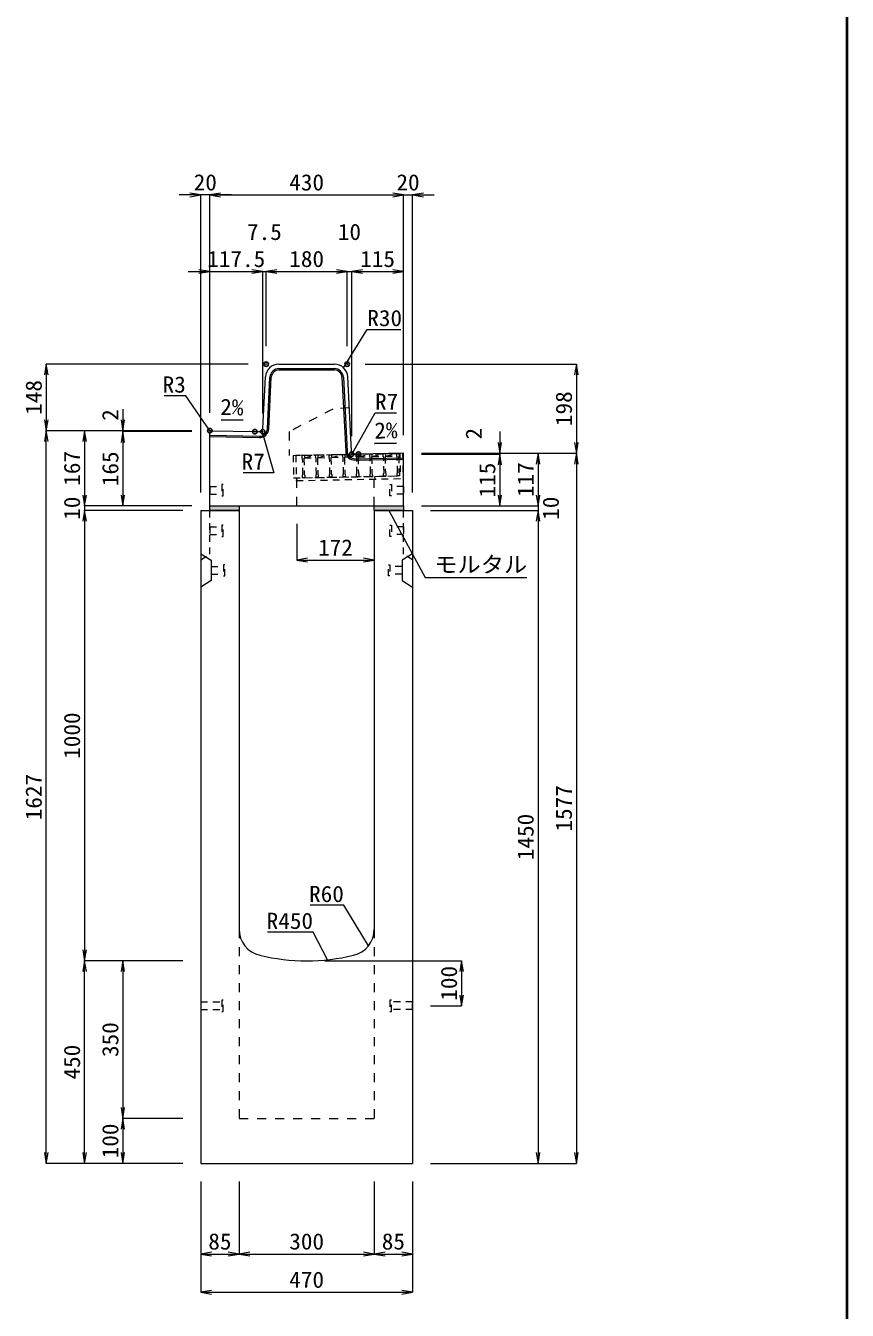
# Model space of a CAD drawing. Units: millimetres at full size. Extents: x -22536 to 51867, y -19720 to 38340.
# Drawn here: x 22776 to 24600, y 3324 to 6176 of the extents above; entities that cross this region are included whole.
import ezdxf
from ezdxf.enums import TextEntityAlignment as Align

# ---------------------------------------------------------------- set-up
doc = ezdxf.new("R2010")
doc.units = ezdxf.units.MM
doc.header["$LTSCALE"] = 20
doc.header["$PDMODE"] = 32
doc.header["$PDSIZE"] = 10
doc.linetypes.add('USER1', pattern=[2, 1, -1])
doc.linetypes.add('USER2', pattern=[1.35, 0.75, -0.6])
for name, color, linetype, lineweight in [('インサート', 3, 'USER2', 9), ('グレーチング', 7, 'USER2', 5), ('モルタル', 7, 'Continuous', 9), ('受枠', 3, 'USER2', 9), ('図枠', 7, 'Continuous', 5), ('寸法線', 7, 'Continuous', 13), ('引出線', 4, 'Continuous', 13), ('本体', 2, 'Continuous', 13), ('目地', 132, 'Continuous', 5)]:
    doc.layers.add(name, color=color, linetype=linetype, lineweight=lineweight)
doc.layers.add('作業エリア', color=11, linetype='Continuous')
doc.styles.add('ＭＳ 明朝', font='')
doc.styles.get('ＭＳ 明朝').set_extended_font_data('MS Mincho')

# ---------------------------------------------------------------- blocks, each defined once
blk = doc.blocks.new('open_arrow')
at = {"color": 0, "linetype": 'Continuous', "lineweight": -2}
blk.add_lwpolyline([(7.5, 1.25), (0, 0), (7.5, -1.25)], dxfattribs=at)

msp = doc.modelspace()

# ---------------------------------------------------------------- hatches: boundary and pattern name
at = {"layer": 'モルタル'}
for points in [[(23250, 5100), (23250, 5110), (23185, 5110), (23185, 5100)], [(23615, 5100), (23615, 5110), (23550, 5110), (23550, 5100)]]:
    msp.add_hatch(color=256, dxfattribs=at).paths.add_polyline_path(points)

# ---------------------------------------------------------------- linework, layer by layer
at = {"layer": 'インサート'}
for p, q in [((23185, 5153.5), (23212, 5153.5)), ((23185, 5153.5), (23185, 5136.5)), ((23185, 5136.5), (23212, 5136.5)), ((23215, 5157.5), (23212, 5157.5)), ((23212, 5157.5), (23212, 5132.5)), ((23215, 5132.5), (23215, 5157.5)), ((23585, 5157.5), (23588, 5157.5)), ((23585, 5132.5), (23585, 5157.5)), ((23588, 5157.5), (23588, 5132.5)), ((23615, 5153.5), (23588, 5153.5)), ((23615, 5136.5), (23588, 5136.5)), ((23615, 5153.5), (23615, 5136.5)), ((23212, 5132.5), (23215, 5132.5)), ((23588, 5132.5), (23585, 5132.5)), ((23185, 5063.5), (23212, 5063.5)), ((23185, 5063.5), (23185, 5046.5)), ((23215, 5067.5), (23212, 5067.5)), ((23212, 5067.5), (23212, 5042.5)), ((23215, 5042.5), (23215, 5067.5)), ((23585, 5067.5), (23588, 5067.5)), ((23585, 5042.5), (23585, 5067.5)), ((23588, 5067.5), (23588, 5042.5)), ((23615, 5063.5), (23588, 5063.5)), ((23615, 5063.5), (23615, 5046.5)), ((23185, 5046.5), (23212, 5046.5)), ((23212, 5042.5), (23215, 5042.5)), ((23588, 5042.5), (23585, 5042.5)), ((23615, 5046.5), (23588, 5046.5)), ((23188.2, 4975.5), (23215.2, 4975.5)), ((23188.2, 4975.5), (23188.2, 4958.5)), ((23218.2, 4979.5), (23215.2, 4979.5)), ((23215.2, 4979.5), (23215.2, 4954.5)), ((23218.2, 4954.5), (23218.2, 4979.5)), ((23581.8, 4979.5), (23584.8, 4979.5)), ((23581.8, 4954.5), (23581.8, 4979.5)), ((23584.8, 4979.5), (23584.8, 4954.5)), ((23611.8, 4975.5), (23584.8, 4975.5)), ((23611.8, 4975.5), (23611.8, 4958.5)), ((23188.2, 4958.5), (23215.2, 4958.5)), ((23215.2, 4954.5), (23218.2, 4954.5)), ((23584.8, 4954.5), (23581.8, 4954.5)), ((23611.8, 4958.5), (23584.8, 4958.5)), ((23165, 4008.5), (23212, 4008.5)), ((23165, 4008.5), (23165, 3991.5)), ((23215, 4012.5), (23212, 4012.5)), ((23212, 4012.5), (23212, 3987.5)), ((23215, 3987.5), (23215, 4012.5)), ((23588, 4012.5), (23585, 4012.5)), ((23585, 4012.5), (23585, 3987.5)), ((23588, 3987.5), (23588, 4012.5)), ((23635, 4008.5), (23588, 4008.5)), ((23635, 3991.5), (23635, 4008.5)), ((23165, 3991.5), (23212, 3991.5)), ((23212, 3987.5), (23215, 3987.5)), ((23585, 3987.5), (23588, 3987.5)), ((23635, 3991.5), (23588, 3991.5))]:
    msp.add_line(p, q, dxfattribs=at)
at = {"layer": 'グレーチング'}
for p, q in [((23389.92, 5222.5), (23604.88, 5226.8)), ((23395.04, 5216.6), (23419.92, 5223.1)), ((23425.04, 5217.2), (23449.91, 5223.7)), ((23455.03, 5217.8), (23479.91, 5224.3)), ((23485.03, 5218.4), (23509.9, 5224.9)), ((23515.02, 5219), (23539.89, 5225.5)), ((23545.01, 5219.6), (23569.89, 5226.1)), ((23575.01, 5220.2), (23599.88, 5226.7)), ((23575.01, 5220.2), (23600, 5220.7)), ((23395.04, 5216.6), (23420.04, 5217.1)), ((23425.04, 5217.2), (23450.03, 5217.7)), ((23455.03, 5217.8), (23480.03, 5218.3)), ((23485.03, 5218.4), (23510.02, 5218.9)), ((23515.02, 5219), (23540.01, 5219.5)), ((23545.01, 5219.6), (23570.01, 5220.1)), ((23390.92, 5172.51), (23605.88, 5176.81))]:
    msp.add_line(p, q, dxfattribs=at)
for points in [[(23389.92, 5222.5), (23394.92, 5222.6), (23395.04, 5216.6), (23394.06, 5215.58), (23394.78, 5179.59), (23395.8, 5178.61), (23395.92, 5172.61), (23390.92, 5172.51), (23390.8, 5178.51), (23391.78, 5179.53), (23391.06, 5215.52), (23390.04, 5216.5)], [(23419.92, 5223.1), (23424.92, 5223.2), (23425.04, 5217.2), (23424.06, 5216.18), (23424.78, 5180.19), (23425.8, 5179.21), (23425.92, 5173.21), (23420.92, 5173.11), (23420.8, 5179.11), (23421.78, 5180.13), (23421.06, 5216.12), (23420.04, 5217.1)], [(23449.91, 5223.7), (23454.91, 5223.8), (23455.03, 5217.8), (23454.05, 5216.78), (23454.77, 5180.79), (23455.79, 5179.81), (23455.91, 5173.81), (23450.91, 5173.71), (23450.79, 5179.71), (23451.77, 5180.73), (23451.05, 5216.72), (23450.03, 5217.7)], [(23479.91, 5224.3), (23484.91, 5224.4), (23485.03, 5218.4), (23484.05, 5217.38), (23484.77, 5181.39), (23485.79, 5180.41), (23485.91, 5174.41), (23480.91, 5174.31), (23480.79, 5180.31), (23481.77, 5181.33), (23481.05, 5217.32), (23480.03, 5218.3)], [(23509.9, 5224.9), (23514.9, 5225), (23515.02, 5219), (23514.04, 5217.98), (23514.76, 5181.99), (23515.78, 5181.01), (23515.9, 5175.01), (23510.9, 5174.91), (23510.78, 5180.91), (23511.76, 5181.93), (23511.04, 5217.92), (23510.02, 5218.9)], [(23539.89, 5225.5), (23544.89, 5225.6), (23545.01, 5219.6), (23544.03, 5218.58), (23544.75, 5182.59), (23545.77, 5181.61), (23545.89, 5175.61), (23540.89, 5175.51), (23540.77, 5181.51), (23541.75, 5182.53), (23541.03, 5218.52), (23540.01, 5219.5)], [(23569.89, 5226.1), (23574.89, 5226.2), (23575.01, 5220.2), (23574.03, 5219.18), (23574.75, 5183.19), (23575.77, 5182.21), (23575.89, 5176.21), (23570.89, 5176.11), (23570.77, 5182.11), (23571.75, 5183.13), (23571.03, 5219.12), (23570.01, 5220.1)], [(23599.88, 5226.7), (23604.88, 5226.8), (23605, 5220.8), (23604.02, 5219.78), (23604.74, 5183.79), (23605.76, 5182.81), (23605.88, 5176.81), (23600.88, 5176.71), (23600.76, 5182.71), (23601.74, 5183.73), (23601.02, 5219.72), (23600, 5220.7)]]:
    msp.add_lwpolyline(points, close=True, dxfattribs=at)
at = {"layer": 'モルタル'}
for points in [[(23185, 5110), (23250, 5110), (23250, 5100), (23185, 5100)], [(23550, 5110), (23615, 5110), (23615, 5100), (23550, 5100)]]:
    msp.add_lwpolyline(points, close=True, dxfattribs=at)
at = {"layer": '作業エリア'}
for p in [(23310, 5425), (23490, 5425), (23185, 5277), (23285, 5275), (23302.5, 5275), (23500, 5225), (23515, 5225)]:
    msp.add_point(p, dxfattribs=at)
at = {"layer": '受枠'}
for p, q in [((23369.93, 5222.1), (23612.88, 5226.96)), ((23369.93, 5222.1), (23370.93, 5172.11)), ((23375.93, 5222.22), (23377.05, 5166.23)), ((23606.88, 5226.84), (23607.88, 5176.85)), ((23612.88, 5226.96), (23614, 5170.97)), ((23370.93, 5172.11), (23607.88, 5176.85)), ((23377.05, 5166.23), (23614, 5170.97)), ((23550.89, 5175.71), (23551.01, 5169.71))]:
    msp.add_line(p, q, dxfattribs=at)
at = {"layer": '図枠', "lineweight": 40}
msp.add_line((24600, 600), (24600, 17220), dxfattribs=at)
at = {"layer": '寸法線'}
for p, q in [((23233, 5800.58), (23117, 5800.58)), ((23165, 5140), (23165, 5800.58)), ((23185, 5800.58), (23615, 5800.58)), ((23185, 5317), (23185, 5800.58)), ((23185, 5317), (23185, 5800.58)), ((23567, 5800.58), (23683, 5800.58)), ((23615, 5267), (23615, 5800.58)), ((23615, 5267), (23615, 5800.58)), ((23635, 5140), (23635, 5800.58)), ((23137, 5630.58), (23302.5, 5630.58)), ((23185, 5317), (23185, 5630.58)), ((23254.5, 5630.58), (23358, 5630.58)), ((23302.5, 5315), (23302.5, 5630.58)), ((23302.5, 5315), (23302.5, 5630.58)), ((23310, 5465), (23310, 5630.58)), ((23310, 5630.58), (23490, 5630.58)), ((23310, 5465), (23310, 5630.58)), ((23442, 5630.58), (23548, 5630.58)), ((23490, 5465), (23490, 5630.58)), ((23490, 5465), (23490, 5630.58)), ((23500, 5265), (23500, 5630.58)), ((23500, 5630.58), (23615, 5630.58)), ((23500, 5265), (23500, 5630.58)), ((23615, 5267), (23615, 5630.58)), ((22822.06, 5425), (22822.06, 5277)), ((23270, 5425), (22822.06, 5425)), ((23530, 5425), (23998.78, 5425)), ((23998.78, 5425), (23998.78, 5227)), ((22992.06, 5325), (22992.06, 5227)), ((23145, 5277), (22822.06, 5277)), ((22822.06, 3650), (22822.06, 5277)), ((23145, 5277), (22822.06, 5277)), ((22907.06, 5277), (22907.06, 5110)), ((23145, 5277), (22907.06, 5277)), ((23145, 5277), (22992.06, 5277)), ((23145, 5275), (22992.06, 5275)), ((22992.06, 5275), (22992.06, 5110)), ((23145, 5275), (22992.06, 5275)), ((23828.78, 5275), (23828.78, 5177)), ((23655, 5227), (23828.78, 5227)), ((23655, 5227), (23913.78, 5227)), ((23655, 5227), (23998.78, 5227)), ((23655, 5227), (23998.78, 5227)), ((23655, 5225), (23828.78, 5225)), ((23655, 5225), (23828.78, 5225)), ((23828.78, 5225), (23828.78, 5110)), ((23913.78, 5227), (23913.78, 5110)), ((23998.78, 5227), (23998.78, 3650)), ((22907.06, 5158), (22907.06, 5052)), ((23913.78, 5158), (23913.78, 5052)), ((23145, 5110), (22907.06, 5110)), ((23145, 5110), (22907.06, 5110)), ((23145, 5110), (22992.06, 5110)), ((23655, 5110), (23828.78, 5110)), ((23655, 5110), (23913.78, 5110)), ((23655, 5110), (23913.78, 5110)), ((23125, 5100), (22907.06, 5100)), ((22907.06, 5100), (22907.06, 4100)), ((23125, 5100), (22907.06, 5100)), ((23675, 5100), (23913.78, 5100)), ((23675, 5100), (23913.78, 5100)), ((23913.78, 5100), (23913.78, 3650)), ((23378, 5070), (23378, 4989.77)), ((23378, 4989.77), (23550, 4989.77)), ((23125, 4100), (22907.06, 4100)), ((22907.06, 3650), (22907.06, 4100)), ((23125, 4100), (22907.06, 4100)), ((22992.06, 4100), (22992.06, 3750)), ((23125, 4100), (22992.06, 4100)), ((23440, 4100), (23743.78, 4100)), ((23743.78, 4100), (23743.78, 4000)), ((23675, 4000), (23743.78, 4000)), ((23125, 3750), (22992.06, 3750)), ((22992.06, 3750), (22992.06, 3650)), ((23125, 3750), (22992.06, 3750)), ((23125, 3650), (22822.06, 3650)), ((23125, 3650), (22907.06, 3650)), ((23125, 3650), (22992.06, 3650)), ((23675, 3650), (23913.78, 3650)), ((23675, 3650), (23998.78, 3650)), ((23165, 3610), (23165, 3448.84)), ((23165, 3610), (23165, 3363.84)), ((23250, 3610), (23250, 3448.84)), ((23250, 3610), (23250, 3448.84)), ((23550, 3610), (23550, 3448.84)), ((23550, 3610), (23550, 3448.84)), ((23635, 3610), (23635, 3448.84)), ((23635, 3610), (23635, 3363.84)), ((23165, 3448.84), (23250, 3448.84)), ((23250, 3448.84), (23550, 3448.84)), ((23550, 3448.84), (23635, 3448.84)), ((23165, 3363.84), (23635, 3363.84))]:
    msp.add_line(p, q, dxfattribs=at)
at = {"layer": '引出線'}
for points in [[(23482.14, 5416.74), (23534.6, 5502.07), (23609.27, 5502.07)], [(23185.9, 5276.08), (23131.83, 5354.5), (23084.11, 5354.5)], [(23501.83, 5226.93), (23551.86, 5316.53), (23599.79, 5316.53)], [(23259.18, 5300.18), (23210.44, 5301.15), (23259.18, 5300.18)], [(23300.67, 5276.93), (23327.18, 5183.56), (23259.25, 5183.56)], [(23550.86, 5248.59), (23599.57, 5249.56), (23550.83, 5248.59)], [(23582.5, 5100), (23663.13, 4950.97), (23889.05, 4950.97)], [(23537.07, 4133.32), (23482.66, 4223.21), (23407.98, 4223.21)], [(23446.44, 4102.4), (23414.22, 4163.55), (23313.21, 4163.55)]]:
    msp.add_lwpolyline(points, dxfattribs=at)
at = {"layer": '本体'}
for p, q in [((23338.54, 5425), (23461.46, 5425)), ((23302.83, 5281.65), (23308.57, 5396.5)), ((23499.67, 5231.65), (23491.43, 5396.5)), ((23185, 5110), (23185, 5273.94)), ((23188.06, 5276.94), (23285, 5275)), ((23285, 5275), (23295.84, 5275)), ((23515, 5225), (23506.66, 5225)), ((23615, 5227), (23515, 5225)), ((23615, 5110), (23615, 5227)), ((23185, 5110), (23615, 5110)), ((23165, 5100), (23165, 3650)), ((23165, 5100), (23250, 5100)), ((23250, 5100), (23250, 4170.53)), ((23550, 5100), (23635, 5100)), ((23550, 5100), (23550, 4170.53)), ((23635, 5100), (23635, 3650)), ((23165, 3650), (23635, 3650))]:
    msp.add_line(p, q, dxfattribs=at)
at = {"layer": '本体', "linetype": 'USER1'}
for p, q in [((23458, 5325), (23361, 5275)), ((23494.85, 5328), (23458, 5325)), ((23361, 5275), (23361, 5221.92)), ((23515, 5225), (23361, 5221.92)), ((23378, 5110), (23378, 5172.25)), ((23550, 5110), (23550, 5175.69))]:
    msp.add_line(p, q, dxfattribs=at)
at = {"layer": '本体', "linetype": 'USER2', "lineweight": 9}
for p, q in [((23185, 5003), (23185, 5100)), ((23615, 5003), (23615, 5100)), ((23165, 4990.5), (23185, 5003)), ((23635, 4990.5), (23615, 5003))]:
    msp.add_line(p, q, dxfattribs=at)
at = {"layer": '本体', "lineweight": 9}
for p, q in [((23165, 5004), (23188.2, 4989.5)), ((23634.58, 5003.74), (23611.8, 4989.5)), ((23188.2, 4989.5), (23188.2, 4944.5)), ((23611.8, 4989.5), (23611.8, 4944.5)), ((23188.2, 4944.5), (23165, 4930)), ((23611.8, 4944.5), (23635, 4930))]:
    msp.add_line(p, q, dxfattribs=at)
at = {"layer": '本体', "linetype": 'USER1', "lineweight": 15}
for p, q in [((23250, 4170.53), (23250, 3750)), ((23550, 4170.53), (23550, 3750)), ((23250, 3750), (23550, 3750))]:
    msp.add_line(p, q, dxfattribs=at)
at = {"layer": '本体'}
for centre, radius, start, end in [((23338.54, 5395), 30, 90, 177.13759), ((23461.46, 5395), 30, 2.86241, 90), ((23295.84, 5282), 7, 270, 357.13759), ((23188, 5273.94), 3, 88.85424, 180), ((23506.66, 5232), 7, 182.86241, 270), ((23310, 4170.53), 60, 180, 256.65764), ((23490, 4170.53), 60, 283.34236, 0), ((23400, 4550), 450, 256.65764, 283.34236)]:
    msp.add_arc(centre, radius, start, end, dxfattribs=at)
at = {"layer": '目地'}
for p, q in [((23312.81, 5280.94), (23318.56, 5396)), ((23315.81, 5280.79), (23321.56, 5395.85)), ((23338.54, 5415), (23461.46, 5415)), ((23338.54, 5412), (23461.46, 5412)), ((23478.44, 5395.85), (23486.69, 5230.84)), ((23481.44, 5396), (23489.69, 5230.99)), ((23185, 5267), (23295.49, 5264.79)), ((23185, 5264), (23295.43, 5261.79)), ((23507.01, 5214.84), (23615, 5217)), ((23507.07, 5211.84), (23615, 5214))]:
    msp.add_line(p, q, dxfattribs=at)
for centre, radius, start, end in [((23338.54, 5395), 20, 90, 177.13759), ((23338.54, 5395), 17, 90, 177.13759), ((23461.46, 5395), 20, 2.86241, 90), ((23461.46, 5395), 17, 2.86241, 90), ((23295.83, 5281.78), 20, 268.85424, 357.13759), ((23295.83, 5281.78), 17, 268.85424, 357.13759), ((23506.67, 5231.83), 20, 182.86241, 271.14576), ((23506.67, 5231.83), 17, 182.86241, 271.14576)]:
    msp.add_arc(centre, radius, start, end, dxfattribs=at)

# ---------------------------------------------------------------- block references
at = {"layer": '寸法線', "xscale": 3.2, "yscale": 3.2}
for p, rotation in [((23165, 5800.58), 180), ((23615, 5800.58), 180), ((23615, 5800.58), 180), ((23185, 5630.58), 180), ((23302.5, 5630.58), 180), ((23302.5, 5630.58), 180), ((23490, 5630.58), 180), ((23490, 5630.58), 180), ((23615, 5630.58), 180), ((22822.06, 5425), 270), ((23998.78, 5425), 270), ((22822.06, 5277), 90), ((22992.06, 5277), 90), ((22822.06, 5277), 270), ((22907.06, 5277), 270), ((22992.06, 5275), 270), ((22992.06, 5275), 270), ((23828.78, 5227), 90), ((23998.78, 5227), 90), ((23828.78, 5225), 270), ((23828.78, 5225), 270), ((23913.78, 5227), 270), ((23998.78, 5227), 270), ((22907.06, 5110), 90), ((22907.06, 5110), 90), ((22992.06, 5110), 90), ((23828.78, 5110), 90), ((23913.78, 5110), 90), ((23913.78, 5110), 90), ((22907.06, 5100), 270), ((22907.06, 5100), 270), ((23913.78, 5100), 270), ((23913.78, 5100), 270), ((23550, 4989.77), 180), ((22907.06, 4100), 90), ((22907.06, 4100), 270), ((22992.06, 4100), 270), ((23743.78, 4100), 270), ((23743.78, 4000), 90), ((22992.06, 3750), 90), ((22992.06, 3750), 270), ((22822.06, 3650), 90), ((22907.06, 3650), 90), ((22992.06, 3650), 90), ((23913.78, 3650), 90), ((23998.78, 3650), 90), ((23250, 3448.84), 180), ((23550, 3448.84), 180), ((23635, 3448.84), 180), ((23635, 3363.84), 180)]:
    msp.add_blockref('open_arrow', p, dxfattribs=dict(at, rotation=rotation))
for p in [(23185, 5800.58), (23185, 5800.58), (23635, 5800.58), (23310, 5630.58), (23310, 5630.58), (23500, 5630.58), (23500, 5630.58), (23378, 4989.77), (23165, 3448.84), (23250, 3448.84), (23550, 3448.84), (23165, 3363.84)]:
    msp.add_blockref('open_arrow', p, dxfattribs=at)
at = {"layer": '引出線', "xscale": 0.0533, "yscale": 0.0533}
for p, rotation in [((23482.14, 5416.74), 58.4), ((23259.18, 5300.18), 178.9), ((23185.9, 5276.08), 124.6), ((23300.67, 5276.93), 285.9), ((23501.83, 5226.93), 60.8), ((23550.86, 5248.59), 1.1), ((23582.5, 5100), 298.4), ((23537.07, 4133.32), 121.2), ((23446.44, 4102.4), 117.8)]:
    msp.add_blockref('open_arrow', p, dxfattribs=dict(at, rotation=rotation))

# ---------------------------------------------------------------- texts
at = {"layer": '寸法線', "style": 'ＭＳ 明朝', "width": 1.05}
for s, p in [('20', (23175, 5828.58)), ('430', (23400, 5828.58)), ('20', (23625, 5828.58)), ('7.5', (23306.25, 5718.58)), ('10', (23495, 5718.58)), ('117.5', (23243.75, 5658.58)), ('180', (23400, 5658.58)), ('115', (23557.5, 5658.58)), ('172', (23464, 5017.77)), ('85', (23207.5, 3476.84)), ('300', (23400, 3476.84)), ('85', (23592.5, 3476.84)), ('470', (23400, 3391.84))]:
    msp.add_text(s, height=36.03, dxfattribs=at).set_placement(p, align=Align.MIDDLE_CENTER)
for s, p in [('148', (22794.06, 5351)), ('198', (23970.78, 5326)), ('2', (22964.06, 5311.82)), ('2', (23770.78, 5270.34)), ('167', (22879.06, 5193.5)), ('165', (22964.06, 5192.5)), ('115', (23800.78, 5167.5)), ('117', (23885.78, 5168.5)), ('10', (22879.06, 5105)), ('10', (23941.78, 5105)), ('1000', (22879.06, 4600)), ('1627', (22794.06, 4463.5)), ('1577', (23970.78, 4438.5)), ('1450', (23885.78, 4375)), ('100', (23715.78, 4050)), ('350', (22964.06, 3925)), ('450', (22879.06, 3875)), ('100', (22964.06, 3700))]:
    msp.add_text(s, height=36.03, rotation=90, dxfattribs=at).set_placement(p, align=Align.MIDDLE_CENTER)
at = {"layer": '引出線', "style": 'ＭＳ 明朝', "width": 1.05}
for s, p in [('R30', (23534.6, 5545.27)), ('R7', (23551.86, 5359.73)), ('モルタル', (23683.13, 4998.08))]:
    msp.add_text(s, height=36.03, dxfattribs=at).set_placement(p, align=Align.TOP_LEFT)
for s, p in [('R3', (23131.83, 5397.7)), ('R7', (23307.18, 5226.76)), ('R60', (23482.66, 4266.41)), ('R450', (23414.22, 4206.75))]:
    msp.add_text(s, height=36.03, dxfattribs=at).set_placement(p, align=Align.TOP_RIGHT)
msp.add_text('2%', height=36.03, rotation=358.854, dxfattribs=at).set_placement((23260.12, 5347.07), align=Align.TOP_RIGHT)
msp.add_text('2%', height=36.03, rotation=1.146, dxfattribs=at).set_placement((23549.89, 5295.48), align=Align.TOP_LEFT)

doc.saveas('drawing.dxf')
